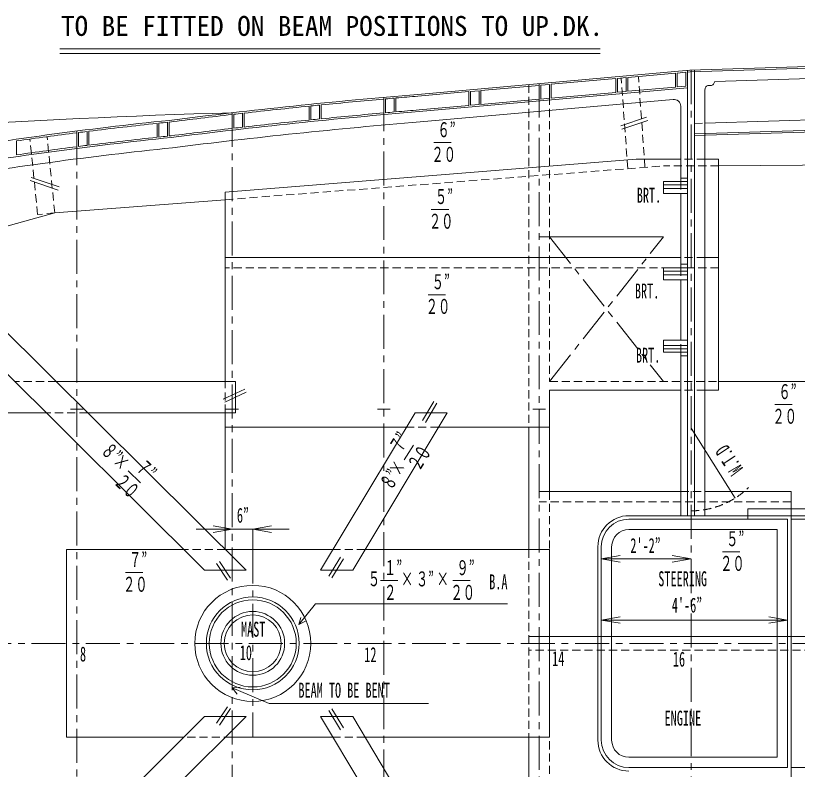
# Model space of a CAD drawing. Units: millimetres, scale not verified. Extents: x -28536 to 28536, y -20184 to 20184.
# Drawn here: x -16072 to -10318, y -7328 to -1781 of the extents above; entities that cross this region are included whole.
import ezdxf
from ezdxf.enums import TextEntityAlignment as Align

# ---------------------------------------------------------------- set-up
doc = ezdxf.new("R2010")
doc.units = ezdxf.units.MM
doc.header["$LTSCALE"] = 50
doc.linetypes.add('CHAIN1', pattern=[8, 5, -1, 1, -1])
doc.linetypes.add('DASHED1', pattern=[1.8, 1.2, -0.6])
for name, color, linetype, lineweight in [('0-0_0', 3, 'Continuous', 18), ('0-1_芯', 4, 'CHAIN1', 18), ('0-2_寸法', 2, 'Continuous', 18)]:
    doc.layers.add(name, color=color, linetype=linetype, lineweight=lineweight)
doc.styles.add('ＭＳ ゴシック', font='')
doc.styles.get('ＭＳ ゴシック').set_extended_font_data('MS Gothic')

msp = doc.modelspace()

# ---------------------------------------------------------------- linework, layer by layer
at = {"layer": '0-0_0'}
for p, q in [((-13112.36, -2360.88), (-11108.69, -2182.55)), ((-11125.83, -5461.44), (-11125.83, -2183.09)), ((-11075.03, -5461.44), (-11075.03, -2181.49)), ((-12129.13, -2286.12), (-11653.81, -2243.82)), ((-11653.81, -2345.82), (-11653.81, -2243.82)), ((-11641.11, -2242.69), (-11577.61, -2237.04)), ((-11641.11, -2242.69), (-11641.11, -2344.69)), ((-11577.61, -2339.04), (-11577.61, -2237.04)), ((-11564.91, -2235.91), (-11214.73, -2204.74)), ((-11564.91, -2337.91), (-11564.91, -2235.91)), ((-11214.73, -2306.74), (-11214.73, -2204.74)), ((-11202.03, -2203.61), (-11138.53, -2197.96)), ((-11202.03, -2203.61), (-11202.03, -2305.61)), ((-11138.53, -2299.96), (-11138.53, -2197.96)), ((-11125.83, -2196.83), (-11107.56, -2195.2)), ((-12647.71, -2332.28), (-12218.03, -2294.04)), ((-12218.03, -2396.04), (-12218.03, -2294.04)), ((-12205.33, -2292.91), (-12141.83, -2287.25)), ((-12205.33, -2292.91), (-12205.33, -2394.91)), ((-12141.83, -2389.26), (-12141.83, -2287.25)), ((-12129.13, -2388.13), (-12129.13, -2286.12)), ((-11138.53, -2299.96), (-11202.03, -2305.61)), ((-13111.28, -2373.54), (-12736.61, -2340.19)), ((-13101.52, -2487.42), (-11125.83, -2311.58)), ((-12736.61, -2442.19), (-12736.61, -2340.19)), ((-12723.91, -2339.06), (-12660.41, -2333.41)), ((-12723.91, -2339.06), (-12723.91, -2440.85)), ((-12660.41, -2435.41), (-12660.41, -2333.41)), ((-12647.71, -2434.28), (-12647.71, -2332.28)), ((-11653.81, -2345.82), (-12129.13, -2388.13)), ((-11577.61, -2339.04), (-11641.11, -2344.69)), ((-11214.73, -2306.74), (-11564.91, -2337.91)), ((-10998.83, -5461.44), (-10998.83, -2331.58)), ((-13361.03, -2496.99), (-13361.03, -2394.87)), ((-13348.33, -2495.53), (-13348.33, -2393.75)), ((-13284.83, -2490.18), (-13284.83, -2388.2)), ((-13272.13, -2489.08), (-13272.13, -2387.1)), ((-13095.01, -2563.34), (-11231.94, -2397.52)), ((-12218.03, -2396.04), (-12647.71, -2434.28)), ((-12141.83, -2389.26), (-12205.33, -2394.91)), ((-13911.12, -2549.26), (-13911.12, -2447.14)), ((-13898.42, -2445.85), (-13898.42, -2547.8)), ((-13834.92, -2541.57), (-13834.92, -2439.46)), ((-13822.22, -2540.3), (-13822.22, -2438.2)), ((-12736.61, -2442.19), (-13102.6, -2474.77)), ((-12660.41, -2435.41), (-12723.91, -2441.06)), ((-11176.63, -2448.12), (-11176.63, -3001.72)), ((-14478.63, -2610.99), (-14478.63, -2508.72)), ((-14465.93, -2507.25), (-14465.93, -2609.53)), ((-14402.43, -2602.25), (-14402.43, -2500)), ((-14389.73, -2600.81), (-14389.73, -2498.56)), ((-11616.94, -2592.21), (-11426.98, -2527.6)), ((-15030.44, -2573.98), (-15030.44, -2676.15)), ((-15017.74, -2674.8), (-15017.74, -2572.63)), ((-14954.24, -2565.98), (-14954.24, -2668.13)), ((-14941.54, -2666.81), (-14941.54, -2564.72)), ((-11608.76, -2616.26), (-11418.8, -2551.65)), ((-15621.63, -2745.58), (-15621.63, -2643.15)), ((-15608.93, -2743.97), (-15608.93, -2641.53)), ((-15545.43, -2633.52), (-15545.43, -2735.92)), ((-15532.73, -2734.33), (-15532.73, -2631.94)), ((-11075.03, -2651.63), (-9590.5, -2605)), ((-11074.63, -2664.32), (-9590.15, -2617.69)), ((-16065.64, -2806.08), (-16065.64, -2703.43)), ((-14529.43, -3080.03), (-11503.33, -2836.28)), ((-11176.63, -2836.28), (-11503.33, -2836.28)), ((-10897.23, -2836.28), (-10998.83, -2836.28)), ((-10897.23, -4538.42), (-10897.23, -2836.28)), ((-15956.35, -2971.45), (-15750.99, -3040.69)), ((-11125.83, -2976.32), (-11176.63, -2976.32)), ((-15964.47, -2995.52), (-15759.1, -3064.76)), ((-11125.83, -3001.72), (-11303.63, -3001.72)), ((-11303.63, -3090.62), (-11303.63, -3001.72)), ((-11125.83, -3027.12), (-11303.63, -3027.12)), ((-14529.43, -3080.03), (-14529.43, -4474.92)), ((-11125.83, -3052.52), (-11303.63, -3052.52)), ((-11125.83, -3090.62), (-11303.63, -3090.62)), ((-11176.63, -3090.62), (-11176.63, -3636.72)), ((-15783.22, -3232), (-14529.43, -3135.56)), ((-16754.67, -3498.74), (-15783.22, -3232)), ((-14375.9, -5863.27), (-16907.19, -3347.13)), ((-11303.63, -3408.12), (-12218.03, -3408.12)), ((-14680.7, -5863.27), (-17058.67, -3499.53)), ((-11176.63, -3560.52), (-14529.43, -3560.52)), ((-10897.23, -3560.52), (-10998.83, -3560.52)), ((-11125.83, -3611.32), (-11176.63, -3611.32)), ((-11125.83, -3636.72), (-11303.63, -3636.72)), ((-11303.63, -3725.62), (-11303.63, -3636.72)), ((-11125.83, -3662.12), (-11303.63, -3662.12)), ((-11125.83, -3687.52), (-11303.63, -3687.52)), ((-11125.83, -3725.62), (-11303.63, -3725.62)), ((-11176.63, -3725.62), (-11176.63, -4170.12)), ((-11125.83, -4170.12), (-11303.63, -4170.12)), ((-11303.63, -4259.02), (-11303.63, -4170.12)), ((-11125.83, -4208.22), (-11303.63, -4208.22)), ((-11125.83, -4233.62), (-11303.63, -4233.62)), ((-11125.83, -4259.02), (-11303.63, -4259.02)), ((-11176.63, -4259.02), (-11176.63, -5461.44)), ((-11125.83, -4284.42), (-11176.63, -4284.42)), ((-14453.23, -4474.92), (-15772.62, -4474.92)), ((-14453.23, -4474.92), (-14453.23, -4703.52)), ((-14543.16, -4603.13), (-14384.77, -4529.27)), ((-12141.83, -4538.42), (-12141.83, -5283.64)), ((-11176.63, -4538.42), (-12141.83, -4538.42)), ((-10897.23, -4538.42), (-10998.83, -4538.42)), ((-14532.43, -4626.15), (-14374.04, -4552.29)), ((-12993.62, -4619.78), (-13076.55, -4761.62)), ((-12971.7, -4632.6), (-13054.63, -4774.44)), ((-15847.44, -4703.52), (-19510.49, -4703.52)), ((-15667.64, -4677.08), (-15575.24, -4677.08)), ((-14453.23, -4703.52), (-15542.64, -4703.52)), ((-14529.43, -4703.52), (-14529.43, -5710.87)), ((-14524.64, -4677.08), (-14432.24, -4677.08)), ((-13827.69, -5863.27), (-13131.65, -4703.52)), ((-13590.7, -5863.27), (-12894.67, -4703.52)), ((-13407.04, -4677.08), (-13314.64, -4677.08)), ((-12894.67, -4703.52), (-13131.65, -4703.52)), ((-12264.04, -4677.08), (-12171.64, -4677.08)), ((-13195.68, -4810.2), (-14529.43, -4810.2)), ((-12141.83, -4810.2), (-12958.69, -4810.2)), ((-12294.23, -5710.87), (-12294.23, -4810.2)), ((-11100.43, -4817.17), (-10775.55, -5331.58)), ((-11176.63, -5283.64), (-12218.03, -5283.64)), ((-10363.83, -5283.64), (-10998.83, -5283.64)), ((-10363.83, -5283.64), (-10363.83, -7518.84)), ((-11557.63, -5461.44), (-9424.03, -5461.44)), ((-10681.33, -5410.64), (-9474.83, -5410.64)), ((-10681.33, -5410.64), (-10681.33, -5486.84)), ((-11557.63, -5486.84), (-10389.23, -5486.84)), ((-10389.23, -5486.84), (-10389.23, -7315.64)), ((-10363.83, -5486.84), (-6680.83, -5486.84)), ((-11786.23, -5690.04), (-11786.23, -7112.44)), ((-11760.83, -5690.04), (-11760.83, -7112.44)), ((-11684.63, -5690.04), (-11684.63, -7112.44)), ((-15697.83, -5710.87), (-15697.83, -7091.62)), ((-15697.83, -5710.87), (-14834.02, -5710.87)), ((-14529.22, -5710.87), (-13736.23, -5710.87)), ((-13499.24, -5710.87), (-12141.83, -5710.87)), ((-12141.83, -5710.87), (-12141.83, -7091.62)), ((-14490.82, -5921.03), (-14571.76, -5799.5)), ((-13765.45, -5906.18), (-13679.29, -5766.28)), ((-13743.82, -5919.5), (-13657.67, -5779.6)), ((-14680.7, -5863.27), (-14375.9, -5863.27)), ((-14511.96, -5935.11), (-14592.9, -5813.58)), ((-13827.69, -5863.27), (-13590.7, -5863.27)), ((-6604.63, -6350.44), (-12294.23, -6350.44)), ((-14511.96, -6867.38), (-14592.9, -6988.91)), ((-14490.82, -6881.46), (-14571.76, -7002.99)), ((-13765.45, -6896.31), (-13679.29, -7036.21)), ((-13743.82, -6882.99), (-13657.67, -7022.89)), ((-14680.7, -6939.22), (-17058.67, -9302.96)), ((-14375.9, -6939.22), (-16907.19, -9455.35)), ((-14680.7, -6939.22), (-14375.9, -6939.22)), ((-13827.69, -6939.22), (-13590.7, -6939.22)), ((-13827.69, -6939.22), (-11944.91, -10076.36)), ((-13590.7, -6939.22), (-11770.68, -9971.79)), ((-15697.83, -7091.62), (-14834.02, -7091.62)), ((-14529.22, -7091.62), (-13736.23, -7091.62)), ((-13499.24, -7091.62), (-12141.83, -7091.62)), ((-12294.23, -7091.62), (-12294.23, -8098.97)), ((-11557.63, -7239.44), (-10465.43, -7239.44)), ((-11557.63, -7315.64), (-10389.23, -7315.64)), ((-10363.83, -7315.64), (-6680.83, -7315.64))]:
    msp.add_line(p, q, dxfattribs=at)
at = {"layer": '0-0_0', "color": 1, "linetype": 'DASHED1'}
for p, q in [((-11566.03, -2907.6), (-11614.09, -2240.28)), ((-11439.4, -2897.86), (-11487.58, -2229.02)), ((-12294.23, -2288.07), (-12294.23, -4810.2)), ((-12141.83, -2287.25), (-12141.83, -4474.92)), ((-11075.03, -2575.37), (-10998.83, -2572.98)), ((-15909.57, -3244.87), (-15966.15, -2689.3)), ((-15783.22, -3232), (-15840.26, -2671.94)), ((-10998.83, -2836.28), (-11176.63, -2836.28)), ((-14529.43, -3135.56), (-11303.63, -2887.42)), ((-10897.23, -2887.42), (-11303.63, -2887.42)), ((-11176.63, -3001.72), (-11176.63, -3090.62)), ((-15783.22, -3232), (-15909.57, -3244.87)), ((-10998.83, -3560.52), (-11176.63, -3560.52)), ((-10897.23, -3636.72), (-14529.43, -3636.72)), ((-11176.63, -3636.72), (-11176.63, -3725.62)), ((-11176.63, -4259.02), (-11176.63, -4170.12)), ((-15772.62, -4474.92), (-16077.42, -4474.92)), ((-14529.43, -4703.52), (-14529.43, -4474.92)), ((-12141.83, -4474.92), (-10897.23, -4474.92)), ((-10998.83, -4538.42), (-11176.63, -4538.42)), ((-15542.64, -4703.52), (-15847.44, -4703.52)), ((-12958.69, -4810.2), (-13195.68, -4810.2)), ((-12141.83, -5283.64), (-12141.83, -5710.87)), ((-11176.63, -5283.64), (-10998.83, -5283.64)), ((-10363.83, -5359.84), (-12218.03, -5359.84)), ((-14529.22, -5710.87), (-14834.02, -5710.87)), ((-13499.24, -5710.87), (-13736.23, -5710.87)), ((-12294.23, -5710.87), (-12294.23, -7091.62)), ((-12141.83, -6401.24), (-12141.83, -7442.64)), ((-6604.63, -6452.04), (-12294.23, -6452.04)), ((-14478.63, -7091.62), (-14834.02, -7091.62)), ((-13499.24, -7091.62), (-13736.23, -7091.62))]:
    msp.add_line(p, q, dxfattribs=at)
at = {"layer": '0-0_0'}
for points in [[(-11108.69, -2182.55), (-9603.56, -2135.28), (-7289.55, -2079.26), (-4975.54, -2040.72), (3609.09, -2027.72), (5909.37, -2052.07), (9362.7, -2154.29)], [(13054.97, -2540.75), (12824.1, -2511.82), (11657.11, -2364.69), (10488.43, -2242.31), (9362.09, -2166.97), (5909.12, -2064.77), (3609.03, -2040.42), (-4975.42, -2053.42), (-7289.29, -2091.95), (-9603.21, -2147.97), (-11107.56, -2195.2)], [(-10926.4, -2265.75), (-9601.09, -2224.14), (-7287.73, -2168.14), (-4974.73, -2129.61), (3608.69, -2116.62), (5907.59, -2140.96), (9358.41, -2243.1), (10481.92, -2318.24), (11648.37, -2440.4), (12814.63, -2587.43), (12940.87, -2603.25)], [(-10998.83, -2331.58), (-10997.77, -2326.07), (-10996.58, -2320.59), (-10995.16, -2315.17), (-10993.31, -2309.88), (-10990.78, -2304.88), (-10987.25, -2300.54), (-10982.6, -2297.47), (-10977.24, -2295.84), (-10971.68, -2295.13), (-10966.08, -2294.88), (-10960.48, -2294.79), (-10954.87, -2294.62), (-10949.29, -2294.09), (-10943.83, -2292.83), (-10938.84, -2290.33), (-10934.88, -2286.38), (-10931.98, -2281.6), (-10929.79, -2276.44), (-10928, -2271.12), (-10926.4, -2265.75)], [(12921.92, -2908.06), (12776.73, -2889.87), (11613.43, -2743.2), (10455.87, -2621.98), (9343.73, -2547.6), (5901.46, -2445.71), (3607.31, -2421.43), (-4971.96, -2434.41), (-7281.51, -2472.88), (-9592.62, -2528.83), (-10998.83, -2572.98)], [(-10897.23, -2887.42), (-9970.13, -2878), (-4331.33, -2800.47), (1269.37, -2767.61), (4088.77, -2802.96), (7103.61, -2845.67)], [(-10897.23, -4474.92), (-10020.93, -4474.92), (-8839.83, -4265.25), (-6267.1, -4272.95)], [(-11557.63, -5563.04), (-10465.43, -5563.04), (-10465.43, -7239.44)]]:
    msp.add_lwpolyline(points, dxfattribs=at)
for radius in [426.97, 341.58, 320.23, 234.84, 209.44]:
    msp.add_circle((-14326.23, -6401.24), radius, dxfattribs=at)
for centre, radius, start, end in [((-9654.92, -44318.04), 42099.36, 94.71076, 97.21263), ((-9654.92, -44318.04), 42086.66, 95.05195, 95.68257), ((-9654.92, -44318.04), 42086.66, 94.94782, 95.0346), ((-9654.92, -44318.04), 42086.66, 94.71071, 94.93047), ((-11227.43, -2448.12), 50.8, 0, 95.0861), ((-9654.92, -44318.04), 42086.66, 95.80421, 96.45953), ((-9654.92, -44318.04), 42086.66, 95.69995, 95.78683), ((-12845.14, -60023.3), 57550.55, 91.62647, 96.11375), ((-9654.92, -44318.04), 42086.66, 96.58135, 97.21283), ((-9654.92, -44318.04), 41972.36, 94.7102, 97.21464), ((-9654.92, -44318.04), 42086.66, 96.47693, 96.56394), ((-9654.92, -44318.04), 41985.06, 95.06421, 95.69637), ((-9654.92, -44318.04), 41985.06, 94.95982, 95.04681), ((-9654.92, -44318.04), 41985.06, 94.71025, 94.94243), ((-12045.64, -30645.97), 28242.93, 95.88322, 99.56616), ((-12045.64, -30645.97), 28230.23, 96.06925, 97.09548), ((-12045.64, -30645.97), 28230.23, 95.91374, 96.04333), ((-12045.64, -30645.97), 28230.23, 95.88292, 95.88783), ((-9654.92, -44318.04), 41896.16, 94.70985, 97.21585), ((-9654.92, -44318.04), 41985.06, 95.8183, 96.47523), ((-9654.92, -44318.04), 41985.06, 95.71378, 95.80088), ((-12045.64, -30645.97), 28230.23, 97.27734, 98.18678), ((-12045.64, -30645.97), 28230.23, 97.12146, 97.25136), ((-9654.92, -44318.04), 41985.06, 96.59734, 97.21444), ((-9654.92, -44318.04), 41985.06, 96.49267, 96.5799), ((-12045.64, -30645.97), 28115.93, 95.88021, 99.57359), ((-12045.64, -30645.97), 28128.63, 96.09125, 97.12124), ((-12045.64, -30645.97), 28128.63, 95.93518, 96.06524), ((-12045.64, -30645.97), 28128.63, 95.88052, 95.90917), ((-12045.64, -30645.97), 28039.73, 95.8784, 99.5781), ((-12045.64, -30645.97), 28128.63, 97.30377, 98.21655), ((-12045.64, -30645.97), 28128.63, 97.14732, 97.27769), ((-11557.63, -5690.04), 228.6, 90, 180), ((-11557.63, -5690.04), 203.2, 90, 180), ((-11557.63, -5690.04), 127, 90, 180), ((-11557.63, -7112.44), 228.6, 180, 270), ((-11557.63, -7112.44), 203.2, 180, 270), ((-11557.63, -7112.44), 127, 180, 270)]:
    msp.add_arc(centre, radius, start, end, dxfattribs=at)
at = {"layer": '0-0_0', "color": 1, "linetype": 'DASHED1'}
msp.add_arc((-11100.43, -4817.17), 608.42, 270, 314.06153, dxfattribs=at)
at = {"layer": '0-1_芯'}
for p, q in [((-11100.43, -2181.82), (-11100.43, -10620.2)), ((-12218.03, -2281.29), (-12218.03, -10521.2)), ((-13361.03, -2382.12), (-13361.03, -10420.37)), ((-14478.63, -2495.93), (-14478.63, -10306.56)), ((-15621.63, -2630.35), (-15621.63, -10172.14)), ((-12141.83, -3408.12), (-11303.63, -4474.92)), ((-12141.83, -4474.92), (-11303.63, -3408.12)), ((-14326.23, -5710.87), (-14326.23, -7091.62)), ((23496.11, -6401.24), (-24080.48, -6401.24))]:
    msp.add_line(p, q, dxfattribs=at)
at = {"layer": '0-2_寸法'}
for p, q in [((-15745.8, -2024.31), (-11769.87, -2024.31)), ((-15745.8, -2058.94), (-11769.87, -2058.94)), ((-12993.28, -2715.77), (-12865.04, -2715.77)), ((-13011.85, -3207.97), (-12883.61, -3207.97)), ((-13035.07, -3834.83), (-12906.83, -3834.83)), ((-10483.52, -4643.51), (-10355.28, -4643.51)), ((-13211.23, -5049.86), (-13143.19, -4941.16)), ((-15244.32, -5130.36), (-15151.58, -5218.93)), ((-14742.26, -5559.56), (-14057.03, -5559.56)), ((-14478.63, -5559.56), (-14616.51, -5535.25)), ((-14478.63, -5559.56), (-14616.51, -5583.87)), ((-14326.23, -5559.56), (-14188.36, -5535.25)), ((-14326.23, -5559.56), (-14326.23, -5710.87)), ((-14326.23, -5559.56), (-14188.36, -5583.87)), ((-10868.22, -5726.36), (-10739.98, -5726.36)), ((-11760.83, -5778.34), (-11622.96, -5754.03)), ((-11760.83, -5778.34), (-11622.96, -5802.65)), ((-11100.43, -5778.34), (-11238.31, -5754.03)), ((-15263.25, -5879.88), (-15135.01, -5879.88)), ((-13386.25, -5939.4), (-13258.01, -5939.4)), ((-12853.07, -5939.4), (-12724.83, -5939.4)), ((-13986.18, -6262.02), (-13864.88, -6111.16)), ((-13864.88, -6111.16), (-12450.84, -6111.16)), ((-11760.83, -6229.18), (-11622.96, -6204.87)), ((-10389.23, -6229.18), (-10527.11, -6204.87)), ((-11760.83, -6229.18), (-10389.23, -6229.18)), ((-11760.83, -6229.18), (-11622.96, -6253.49)), ((-10389.23, -6229.18), (-10527.11, -6253.49)), ((-14478.63, -6729.33), (-14204.6, -6843.55)), ((-14204.6, -6843.55), (-13033.68, -6843.55))]:
    msp.add_line(p, q, dxfattribs=at)
for points in [[(-11760.83, -5778.34), (-11100.43, -5778.34), (-11238.31, -5802.65)], [(-13971.47, -6210.08), (-13986.18, -6262.02), (-13938.61, -6236.51)], [(-14418.93, -6724.57), (-14478.63, -6729.33), (-14439.99, -6775.09)]]:
    msp.add_lwpolyline(points, dxfattribs=at)

# ---------------------------------------------------------------- texts
at = {"layer": '0-2_寸法', "style": 'ＭＳ ゴシック'}
msp.add_text('TO BE FITTED ON BEAM POSITIONS TO UP.DK.', height=146.6, dxfattribs=at).set_placement((-15737.14, -1974.03), align=Align.BOTTOM_LEFT)
at = {"layer": '0-2_寸法', "style": 'ＭＳ ゴシック', "width": 0.6}
for s, p in [('６”', (-12966.7, -2708.3)), ('２０', (-13010.88, -2890.1)), ('BRT.', (-11499.57, -3191.02)), ('５”', (-12985.28, -3200.5)), ('２０', (-13029.45, -3382.3)), ('５”', (-13008.5, -3827.36)), ('BRT.', (-11513.52, -3895.59)), ('２０', (-13052.67, -4009.17)), ('BRT.', (-11505.95, -4368.01)), ('６”', (-10456.94, -4636.04)), ('２０', (-10501.12, -4817.84)), ('6”', (-14442.95, -5546.07)), ('５”', (-10841.64, -5718.89)), ("2'-2”", (-11547.16, -5768.75)), ('７”', (-15236.68, -5872.41)), ('１”', (-13359.67, -5931.93)), ('９”', (-12826.49, -5931.93)), ('２０', (-10885.81, -5900.69)), ('３”', (-13125.25, -6014.6)), ('STEERING', (-11341.54, -6013.54)), ('２０', (-15280.85, -6054.21)), ('５', (-13478.79, -6013.35)), ('×', (-13235.08, -6014.8)), ('×', (-12972.87, -6014.6)), ('B.A', (-12585.9, -6036.52)), ('２', (-13358.86, -6113.73)), ('２０', (-12870.66, -6113.73)), ("4'-6”", (-11241.65, -6207.1)), ('MAST', (-14412.72, -6385.01)), ('8', (-15597.89, -6567.23)), ('10', (-14422.08, -6557.44)), ('12', (-13505.19, -6571.82)), ('14', (-12122.91, -6601.25)), ('16', (-11233.84, -6604.91)), ('BEAM TO BE BENT', (-13990.28, -6833.86)), ('ENGINE', (-11294.81, -7039.38))]:
    msp.add_text(s, height=110, dxfattribs=at).set_placement(p, align=Align.BOTTOM_LEFT)
for s, rotation, p in [('７”', 57.955, (-13206.53, -5023.48)), ('８”', 316.318, (-15473.19, -5015.78)), ('W.T.D', 123.521, (-10685.45, -5096.8)), ('２０', 57.955, (-13072.8, -5157.28)), ('×', 316.318, (-15385.92, -5099.41)), ('７”', 316.318, (-15219.43, -5140.29)), ('×', 57.955, (-13212.99, -5194.79)), ('８”', 57.955, (-13277.3, -5297.14)), ('２０', 316.318, (-15377.45, -5244.29))]:
    msp.add_text(s, height=110, rotation=rotation, dxfattribs=at).set_placement(p, align=Align.BOTTOM_LEFT)

doc.saveas('drawing.dxf')
